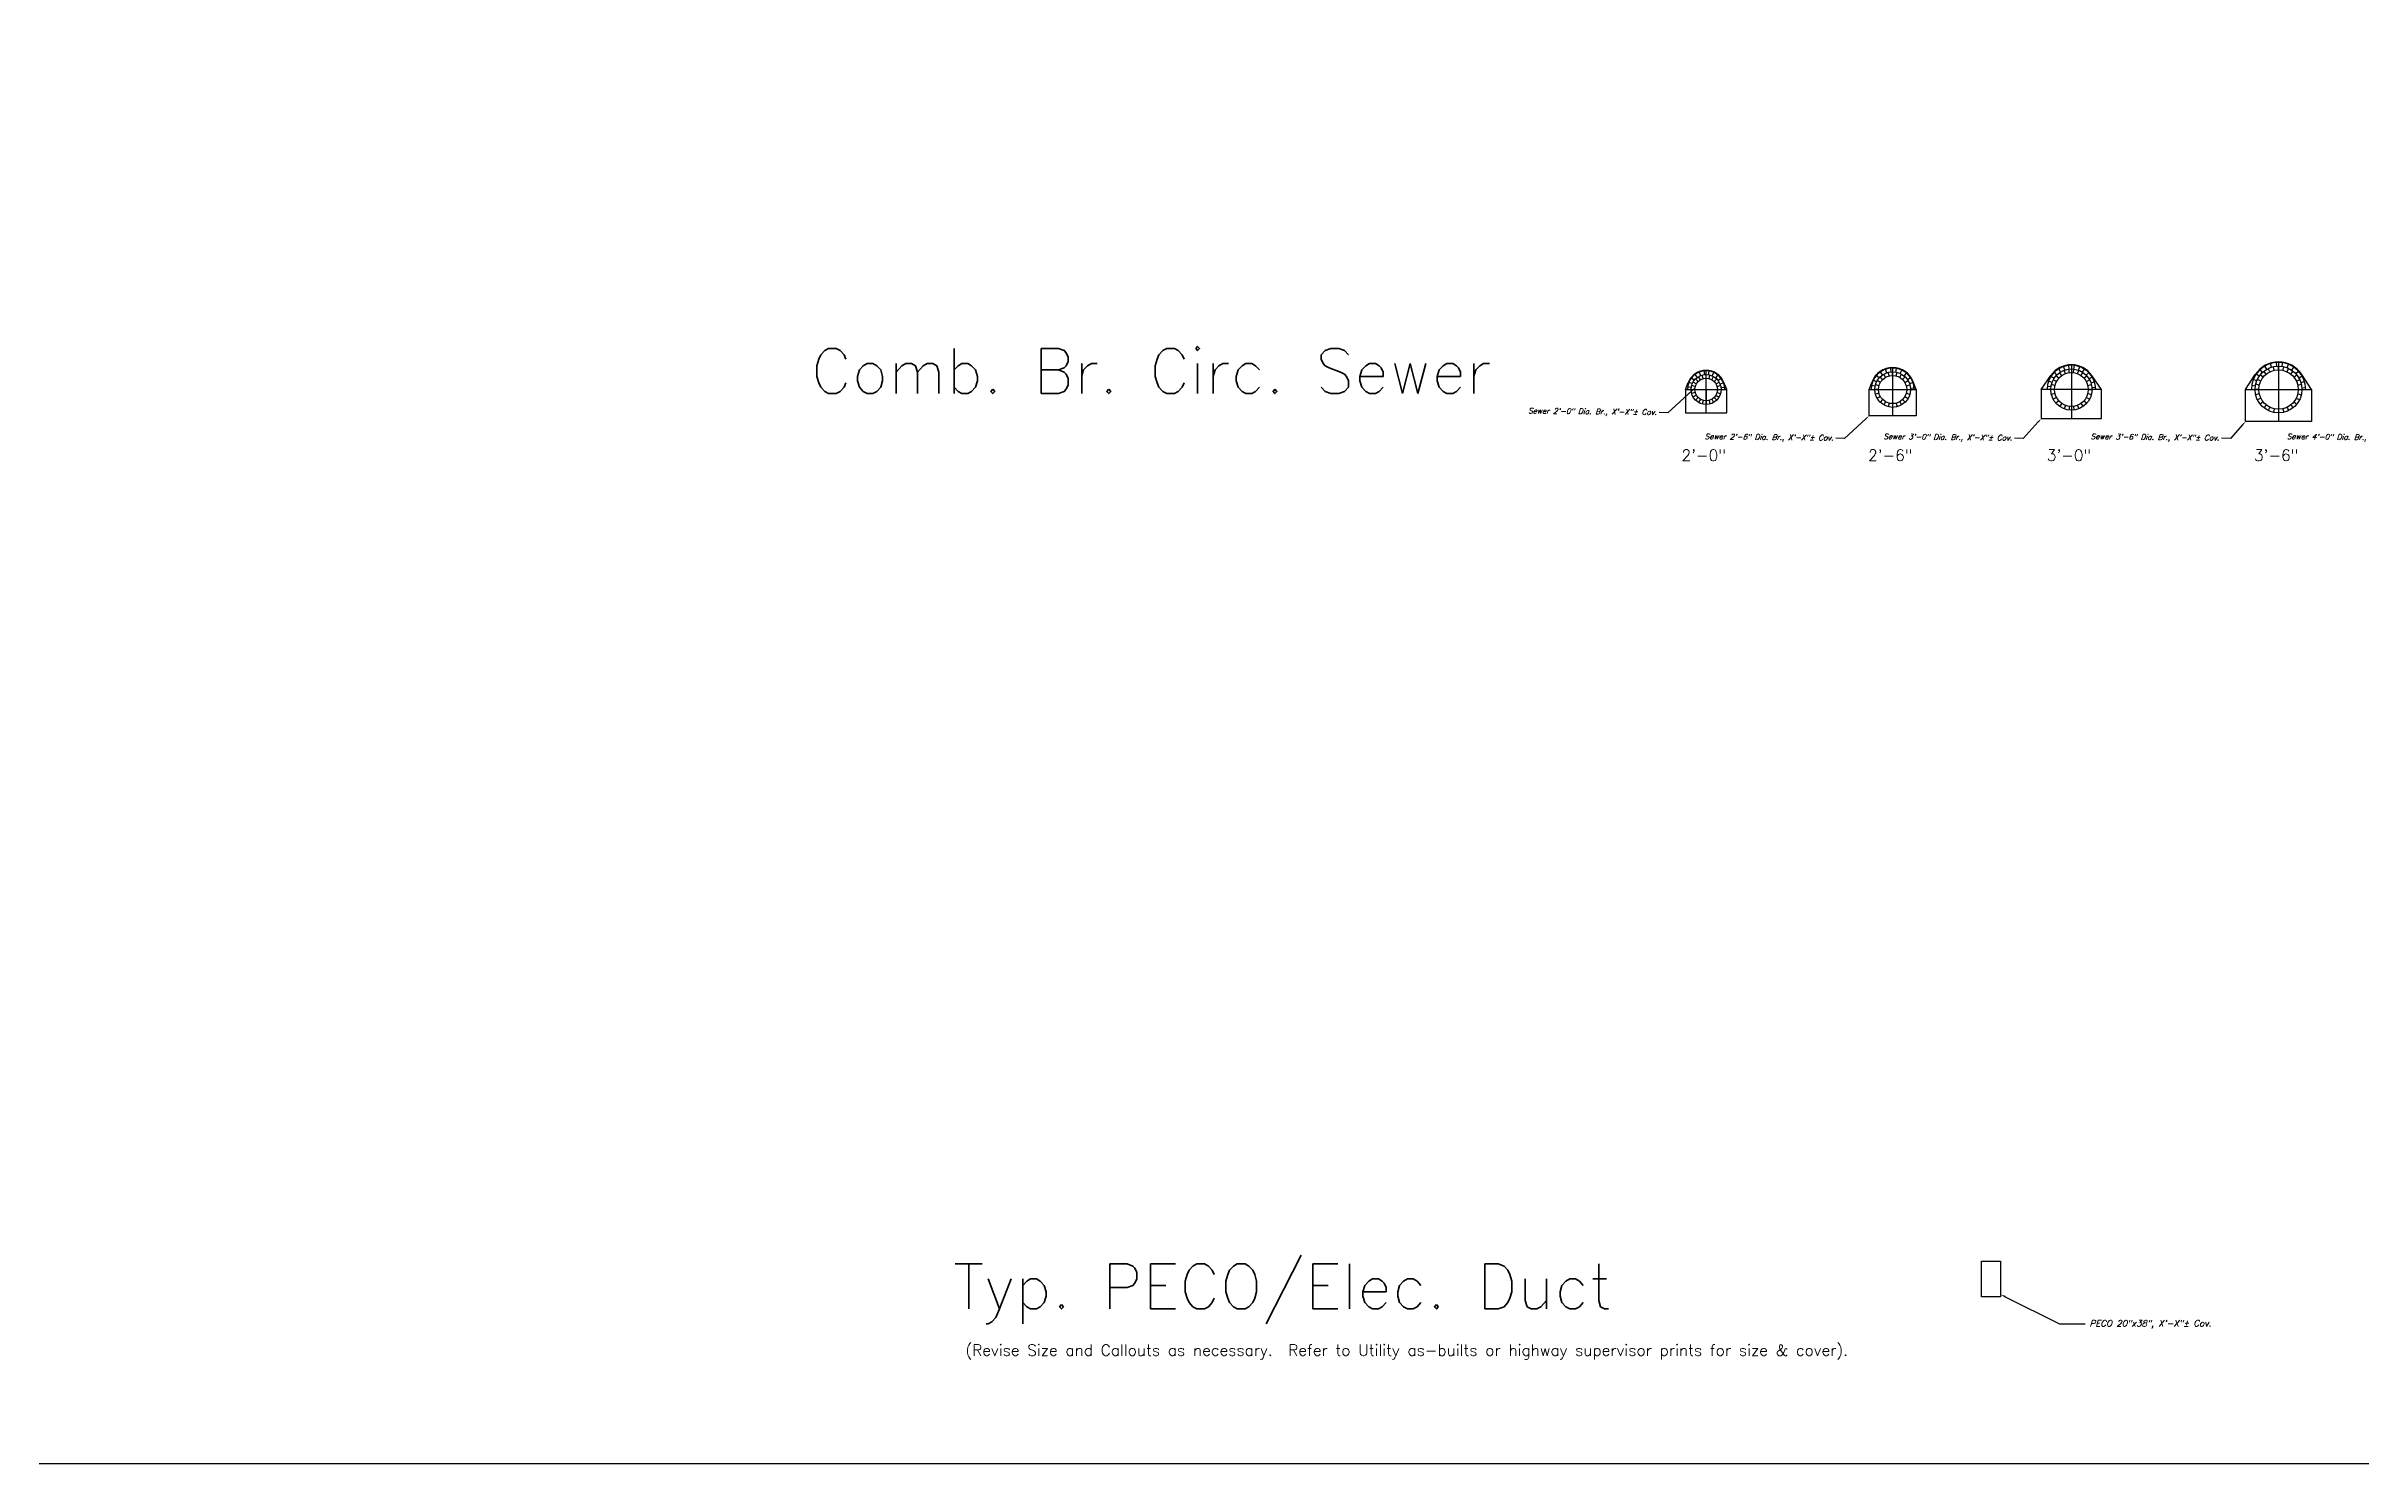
# Model space of a CAD drawing. Header units: feet. Extents: x 2209 to 2699904, y 6315 to 264949.
# Drawn here: x 2587.2 to 2792.6, y 6315.5 to 6441.2 of the extents above; entities that cross this region are included whole.
import ezdxf
from ezdxf import colors
from ezdxf.entities.mleader import LeaderData, LeaderLine
from ezdxf.math import Vec2, Vec3

# ---------------------------------------------------------------- set-up
doc = ezdxf.new("R2010")
doc.units = ezdxf.units.FT
doc.header["$MEASUREMENT"] = 0
doc.linetypes.add('S', pattern=[0.4, 0.35, -0.05])
doc.linetypes.add('WSPHANTOM2', pattern=[1.5, 0.625, -0.125, 0.125, -0.125, 0.125, -0.125, 0.125, -0.125])
doc.layers.add('C-ANNO', color=7, linetype='Continuous')
doc.layers.add('C-ANNO-MATC-PATT', color=7, linetype='Continuous')
for name, color, linetype, lineweight in [('V-UTIL-COMM-TEXT', 30, 'Continuous', 25), ('V-UTIL-ELEC', 1, 'WSPHANTOM2', 25), ('V-UTIL-ELEC-TEXT', 1, 'Continuous', 25), ('V-UTIL-SCMB', 94, 'S', 25), ('V-UTIL-SCMB-TEXT', 94, 'Continuous', 25)]:
    doc.layers.add(name, color=color, linetype=linetype, lineweight=lineweight)
doc.styles.add('SL100', font='romans.shx', dxfattribs={"oblique": 17, "height": 2})
doc.styles.add('SL60', font='simplex.shx', dxfattribs={"oblique": 15, "height": 1.2})
doc.styles.get("Standard").update_dxf_attribs({"font": 'simplex.shx'})

# ---------------------------------------------------------------- blocks, each defined once
blk = doc.blocks.new('*U72')
at = {"layer": 'V-UTIL-SCMB', "linetype": 'Continuous', "flags": 128}
blk.add_lwpolyline([(-0.165, 0), (0.165, 0)], dxfattribs=at)
blk = doc.blocks.new('*U73')
at = {"layer": 'V-UTIL-SCMB', "color": 0, "linetype": 'ByBlock', "lineweight": -2, "transparency": 16777216}
for p, rotation in [((2377.12, 6441.07), 119.9999999999999), ((2377.47, 6441.21), 105), ((2377.83, 6441.26), 89.99999999999993), ((2378.2, 6441.21), 74.99999999999993), ((2378.54, 6441.07), 59.99999999999993), ((2376.42, 6439.84), 180), ((2376.47, 6440.21), 164.9999999999999), ((2376.47, 6439.48), 194.9999999999999), ((2376.61, 6440.55), 149.9999999999999), ((2376.61, 6439.13), 209.9999999999998), ((2376.83, 6440.84), 134.9999999999999), ((2378.83, 6440.84), 44.99999999999995), ((2379.06, 6440.55), 29.99999999999993), ((2379.06, 6439.13), 329.9999999999996), ((2379.2, 6440.21), 14.99999999999992), ((2379.2, 6439.48), 344.9999999999996), ((2376.83, 6438.84), 224.9999999999998), ((2377.12, 6438.62), 239.9999999999998), ((2377.47, 6438.47), 254.9999999999997), ((2377.83, 6438.43), 269.9999999999997), ((2378.2, 6438.47), 284.9999999999997), ((2378.54, 6438.62), 299.9999999999997), ((2378.83, 6438.84), 314.9999999999997)]:
    blk.add_blockref('*U72', p, dxfattribs=dict(at, rotation=rotation))
blk.add_blockref('*U72', (2379.25, 6439.84), dxfattribs=at)
blk = doc.blocks.new('*U74')
at = {"layer": 'V-UTIL-SCMB', "flags": 128}
blk.add_lwpolyline([(-0.165, 0), (0.165, 0)], dxfattribs=at)
blk = doc.blocks.new('*U75')
at = {"layer": 'V-UTIL-SCMB', "color": 0, "linetype": 'ByBlock', "lineweight": -2, "transparency": 16777216}
for p, rotation in [((2392.74, 6441.21), 124.6153846153844), ((2393.1, 6441.4), 110.7692307692306), ((2393.49, 6441.49), 96.92307692307676), ((2393.89, 6441.49), 83.07692307692291), ((2394.28, 6441.4), 69.23076923076906), ((2394.63, 6441.21), 55.38461538461525), ((2392.02, 6439.84), 180), ((2392.07, 6440.24), 166.153846153846), ((2392.07, 6439.44), 193.8461538461536), ((2392.21, 6440.62), 152.3076923076921), ((2392.21, 6439.07), 207.6923076923075), ((2392.44, 6440.95), 138.4615384615383), ((2394.93, 6440.95), 41.53846153846145), ((2395.16, 6440.62), 27.69230769230766), ((2395.16, 6439.07), 332.3076923076919), ((2395.3, 6440.24), 13.84615384615385), ((2395.3, 6439.44), 346.1538461538456), ((2392.44, 6438.74), 221.5384615384613), ((2392.74, 6438.47), 235.3846153846152), ((2393.1, 6438.28), 249.230769230769), ((2393.49, 6438.19), 263.0769230769228), ((2393.89, 6438.19), 276.9230769230766), ((2394.28, 6438.28), 290.7692307692305), ((2394.63, 6438.47), 304.6153846153842), ((2394.93, 6438.74), 318.4615384615381)]:
    blk.add_blockref('*U74', p, dxfattribs=dict(at, rotation=rotation))
blk.add_blockref('*U74', (2395.35, 6439.84), dxfattribs=at)
blk = doc.blocks.new('*U76')
at = {"layer": 'V-UTIL-SCMB', "flags": 128}
blk.add_lwpolyline([(-0.165, 0), (0.165, 0)], dxfattribs=at)
blk = doc.blocks.new('*U77')
at = {"layer": 'V-UTIL-SCMB', "color": 0, "linetype": 'ByBlock', "lineweight": -2, "transparency": 16777216}
for p, rotation in [((2410.87, 6441.34), 128.5714285714284), ((2411.23, 6441.57), 115.7142857142856), ((2411.64, 6441.71), 102.8571428571427), ((2412.06, 6441.76), 89.99999999999984), ((2412.49, 6441.71), 77.14285714285701), ((2412.89, 6441.57), 64.28571428571415), ((2413.26, 6441.34), 51.42857142857133), ((2410.15, 6439.84), 180), ((2410.19, 6440.27), 167.1428571428569), ((2410.19, 6439.42), 192.8571428571425), ((2410.34, 6440.67), 154.285714285714), ((2410.56, 6441.04), 141.4285714285712), ((2413.56, 6441.04), 38.57142857142851), ((2413.79, 6440.67), 25.71428571428568), ((2413.93, 6440.27), 12.85714285714285), ((2413.93, 6439.42), 347.1428571428568), ((2410.34, 6439.01), 205.7142857142854), ((2410.56, 6438.65), 218.5714285714283), ((2410.87, 6438.34), 231.4285714285711), ((2411.23, 6438.12), 244.2857142857139), ((2411.64, 6437.97), 257.1428571428568), ((2412.06, 6437.93), 269.9999999999996), ((2412.49, 6437.97), 282.8571428571424), ((2412.89, 6438.12), 295.7142857142853), ((2413.26, 6438.34), 308.5714285714282), ((2413.56, 6438.65), 321.428571428571), ((2413.79, 6439.01), 334.2857142857139)]:
    blk.add_blockref('*U76', p, dxfattribs=dict(at, rotation=rotation))
blk.add_blockref('*U76', (2413.98, 6439.84), dxfattribs=at)

msp = doc.modelspace()

# ---------------------------------------------------------------- linework, layer by layer
at = {"layer": 'C-ANNO-MATC-PATT', "flags": 128}
msp.add_lwpolyline([(2209, 6818.5), (3009, 6818.5), (3009, 6315.481), (2209, 6315.481)], close=True, dxfattribs=at)
at = {"layer": 'V-UTIL-ELEC', "linetype": 'Continuous'}
msp.add_lwpolyline([(2758.89, 6333.459), (2760.557, 6333.459), (2760.557, 6330.292), (2758.89, 6330.292), (2758.89, 6333.459)], dxfattribs=at)
at = {"layer": 'V-UTIL-SCMB', "linetype": 'Continuous'}
msp.add_line((2782.312, 6410.783), (2788.146, 6410.783), dxfattribs=at)
at = {"layer": 'V-UTIL-SCMB', "linetype": 'Continuous', "flags": 128}
for points in [[(2734.263, 6412.432), (2734.301, 6412.104)], [(2734.45, 6408.703), (2734.45, 6412.484)], [(2750.472, 6412.272), (2750.362, 6412.583)], [(2750.876, 6412.358), (2750.85, 6412.687)], [(2750.999, 6412.693), (2750.999, 6408.453)], [(2751.288, 6412.336), (2751.348, 6412.661)], [(2751.68, 6412.209), (2751.822, 6412.506)], [(2765.9, 6412.344), (2765.728, 6412.626)], [(2766.271, 6412.517), (2766.166, 6412.83)], [(2766.672, 6412.604), (2766.639, 6412.932)], [(2766.854, 6412.943), (2766.854, 6408.203)], [(2767.082, 6412.599), (2767.123, 6412.926)], [(2767.48, 6412.503), (2767.593, 6412.813)], [(2767.847, 6412.32), (2768.026, 6412.597)], [(2783.815, 6412.308), (2783.59, 6412.55)], [(2784.19, 6412.585), (2784.025, 6412.87)], [(2784.616, 6412.771), (2784.519, 6413.086)], [(2785.074, 6412.857), (2785.05, 6413.186)], [(2785.229, 6413.234), (2785.229, 6407.953)], [(2785.54, 6412.839), (2785.589, 6413.166)], [(2785.989, 6412.719), (2786.11, 6413.026)], [(2786.401, 6412.501), (2786.587, 6412.774)], [(2732.62, 6410.783), (2732.868, 6411.409)], [(2732.62, 6410.783), (2732.62, 6408.703), (2736.28, 6408.703), (2736.28, 6410.783)], [(2732.62, 6410.783), (2736.28, 6410.783)], [(2732.809, 6411.029), (2733.135, 6410.98)], [(2732.928, 6411.446), (2733.231, 6411.314)], [(2733.152, 6411.817), (2733.41, 6411.611)], [(2733.485, 6411.042), (2733.166, 6411.127)], [(2733.485, 6410.524), (2733.166, 6410.439)], [(2733.584, 6411.283), (2733.299, 6411.448)], [(2733.464, 6412.118), (2733.66, 6411.852)], [(2733.743, 6411.49), (2733.51, 6411.723)], [(2733.95, 6411.649), (2733.785, 6411.935)], [(2733.843, 6412.328), (2733.964, 6412.021)], [(2734.192, 6411.749), (2734.106, 6412.067)], [(2734.45, 6410.783), (2734.45, 6412.113)], [(2734.45, 6410.783), (2734.45, 6409.453)], [(2734.697, 6412.424), (2734.648, 6412.098)], [(2734.709, 6411.749), (2734.795, 6412.067)], [(2734.95, 6411.649), (2735.115, 6411.935)], [(2735.113, 6412.305), (2734.981, 6412.002)], [(2735.158, 6411.49), (2735.391, 6411.723)], [(2735.485, 6412.081), (2735.279, 6411.823)], [(2735.316, 6411.283), (2735.602, 6411.448)], [(2735.416, 6411.042), (2735.735, 6411.127)], [(2735.416, 6410.524), (2735.735, 6410.439)], [(2735.785, 6411.769), (2735.52, 6411.573)], [(2735.995, 6411.39), (2735.688, 6411.27)], [(2736.1, 6410.97), (2735.772, 6410.933)], [(2736.28, 6410.783), (2736.033, 6411.409)], [(2748.916, 6410.783), (2749.171, 6411.465)], [(2748.916, 6410.783), (2753.082, 6410.783)], [(2753.082, 6410.783), (2753.082, 6408.453), (2748.916, 6408.453), (2748.916, 6410.783)], [(2749.446, 6411.071), (2749.121, 6411.132)], [(2749.573, 6411.464), (2749.276, 6411.606)], [(2749.798, 6411.809), (2749.547, 6412.024)], [(2750.105, 6412.085), (2749.918, 6412.357)], [(2752.026, 6411.984), (2752.24, 6412.235)], [(2752.302, 6411.677), (2752.574, 6411.864)], [(2752.489, 6411.31), (2752.8, 6411.42)], [(2752.574, 6410.906), (2752.903, 6410.932)], [(2753.082, 6410.783), (2752.828, 6411.465)], [(2764.184, 6410.783), (2765.039, 6412.028)], [(2764.184, 6410.783), (2764.184, 6408.203), (2769.524, 6408.203), (2769.524, 6410.783)], [(2769.524, 6410.783), (2766.854, 6410.783), (2764.184, 6410.783)], [(2765.039, 6411.01), (2764.711, 6411.051)], [(2765.135, 6411.408), (2764.825, 6411.521)], [(2765.317, 6411.775), (2765.04, 6411.954)], [(2765.576, 6412.093), (2765.346, 6412.329)], [(2768.164, 6412.061), (2768.4, 6412.291)], [(2768.416, 6411.737), (2768.697, 6411.909)], [(2768.589, 6411.366), (2768.902, 6411.471)], [(2769.524, 6410.783), (2768.67, 6412.028)], [(2768.675, 6410.965), (2769.004, 6410.998)], [(2782.312, 6410.783), (2783.168, 6412.111)], [(2788.146, 6410.783), (2788.146, 6407.953), (2782.312, 6407.953), (2782.312, 6410.783)], [(2783.172, 6411.094), (2782.846, 6411.143)], [(2783.293, 6411.543), (2782.986, 6411.664)], [(2783.511, 6411.955), (2783.238, 6412.141)], [(2786.754, 6412.197), (2786.996, 6412.421)], [(2787.031, 6411.822), (2787.316, 6411.987)], [(2787.217, 6411.395), (2787.532, 6411.492)], [(2788.146, 6410.783), (2787.29, 6412.111)], [(2787.303, 6410.937), (2787.632, 6410.962)], [(2733.584, 6410.283), (2733.299, 6410.118)], [(2733.743, 6410.076), (2733.51, 6409.842)], [(2733.95, 6409.917), (2733.785, 6409.631)], [(2734.192, 6409.817), (2734.106, 6409.498)], [(2734.709, 6409.817), (2734.795, 6409.498)], [(2734.95, 6409.917), (2735.115, 6409.631)], [(2735.158, 6410.076), (2735.391, 6409.842)], [(2735.316, 6410.283), (2735.602, 6410.118)]]:
    msp.add_lwpolyline(points, dxfattribs=at)
at = {"layer": 'V-UTIL-SCMB', "linetype": 'Continuous'}
for centre, radius in [((2766.854, 6410.783), 1.83), ((2785.229, 6410.783), 2.08), ((2785.229, 6410.783), 1.75), ((2734.45, 6410.783), 1.33), ((2734.45, 6410.783), 1), ((2750.999, 6410.783), 1.58), ((2750.999, 6410.783), 1.25), ((2766.854, 6410.783), 1.5)]:
    msp.add_circle(centre, radius, dxfattribs=at)
for centre, radius, start, end in [((2734.45, 6410.783), 1.66, 0, 180), ((2734.45, 6410.783), 1.702, 21.58221, 158.41779), ((2750.999, 6410.783), 1.91, 0, 180), ((2750.999, 6410.783), 1.952, 20.45189, 159.54811), ((2766.854, 6410.783), 2.16, 0, 180), ((2766.854, 6410.783), 2.202, 34.45136, 145.54864), ((2785.229, 6410.783), 2.41, 0, 180), ((2785.229, 6410.783), 2.452, 32.80038, 147.19962)]:
    msp.add_arc(centre, radius, start, end, dxfattribs=at)

# ---------------------------------------------------------------- block references
for name in ['*U75', '*U77', '*U73']:
    msp.add_blockref(name, (373.167, -29.059), dxfattribs=at)

# ---------------------------------------------------------------- texts
at = {"layer": 'C-ANNO'}
for s, height, p in [('Comb. Br. Circ. Sewer', 4, (2655.061, 6410.425)), ('2\'-0"', 1, (2732.271, 6404.449)), ('2\'-6"', 1, (2748.82, 6404.449)), ('3\'-0"', 1, (2764.675, 6404.449)), ('3\'-6"', 1, (2783.05, 6404.449)), ('Typ. PECO/Elec. Duct', 4, (2667.667, 6329.211)), ('(Revise Size and Callouts as necessary.  Refer to Utility as-builts or highway supervisor prints for size & cover).', 1, (2668.745, 6325.05))]:
    msp.add_text(s, height=height, dxfattribs=at).set_placement(p)

# ---------------------------------------------------------------- leaders
at = {"layer": 'V-UTIL-COMM-TEXT', "linetype": 'Continuous'}
ml = msp.add_multileader_mtext('Standard', dxfattribs=at)
ml.set_content('Verizon 9"x13", X\'-X"%%P Cov.', color=256, style='SL60')
ml.set_leader_properties(color=256, linetype='ByLayer', lineweight=-1)
ml.build(insert=Vec2(0, 0))
ml.multileader.update_dxf_attribs({"dogleg_length": 0.02, "arrow_head_size": 0.48, "scale": 4})
ctx = ml.context
ctx.base_point, ctx.scale, ctx.char_height, ctx.arrow_head_size, ctx.landing_gap_size, ctx.plane_origin, ctx.plane_x_axis, ctx.plane_y_axis = Vec3(2562.368, 6331.076), 4, 0.56, 0.48, 0.4, Vec3(2557.106, 6342.777), Vec3(0.9999993, 0.0011767), Vec3(-0.0011767, 0.9999993)
notes = []
notes.append((ctx, [(0, (1, 1, 0), (2561.441, 6331.075), (0.9999993, 0.0011767), 0.927, [(0, [(2560.184, 6331.572)], 0, [])])]))
ctx.mtext.insert, ctx.mtext.text_direction, ctx.mtext.rotation, ctx.mtext.width, ctx.mtext.flow_direction = Vec3(2562.768, 6331.41), Vec3(0.9999993, 0.0011767), 0.0011767, 14.23133, 5
at = {"layer": 'V-UTIL-ELEC-TEXT', "linetype": 'Continuous'}
ml = msp.add_multileader_mtext('Standard', dxfattribs=at)
ml.set_content('PECO 20"x38", X\'-X"%%P Cov.', color=256, style='SL60')
ml.set_leader_properties(color=256, linetype='ByLayer', lineweight=-1)
ml.build(insert=Vec2(0, 0))
ml.multileader.update_dxf_attribs({"dogleg_length": 0.02, "arrow_head_size": 0.48, "scale": 4})
ctx = ml.context
ctx.base_point, ctx.scale, ctx.char_height, ctx.arrow_head_size, ctx.landing_gap_size, ctx.plane_origin, ctx.plane_x_axis, ctx.plane_y_axis = Vec3(2768.069, 6327.879, 54042.814), 4, 0.56, 0.48, 0.4, Vec3(2753.821, 6339.406, 54042.814), Vec3(0.9999993, 0.0011767), Vec3(-0.0011767, 0.9999993)
notes.append((ctx, [(0, (1, 1, 0), (2765.788, 6327.876, 54042.814), (0.9999993, 0.0011767), 2.281, [(0, [(2760.557, 6330.512, 54042.814)], 0, [])])]))
ctx.mtext.insert, ctx.mtext.text_direction, ctx.mtext.rotation, ctx.mtext.width, ctx.mtext.flow_direction = Vec3(2768.468, 6328.213, 54042.814), Vec3(0.9999993, 0.0011767), 0.0011767, 12.61841, 5
at = {"layer": 'V-UTIL-SCMB-TEXT'}
ml = msp.add_multileader_mtext('Standard', dxfattribs=at)
ml.set_content('Sewer 2\'-0" Dia. Br., X\'-X"%%P Cov.', color=256, style='SL100')
ml.set_leader_properties(color=256, linetype='ByLayer', lineweight=-1)
ml.build(insert=Vec2(0, 0))
ml.multileader.update_dxf_attribs({"dogleg_length": 0.05, "arrow_head_size": 0.4, "scale": 4})
ctx = ml.context
ctx.base_point, ctx.scale, ctx.char_height, ctx.arrow_head_size, ctx.landing_gap_size, ctx.plane_origin, ctx.plane_x_axis, ctx.plane_y_axis = Vec3(2716.797, 6408.878, 17.467), 4, 0.48, 0.4, 0.2, Vec3(2696.249, 6404.483, 17.467), Vec3(0.9999429, -0.0106844), Vec3(0.0106844, 0.9999429)
ctx.text_align_type = 2
notes.append((ctx, [(1, (1, 1, 0), (2731.064, 6408.725, 17.467), (-0.9999429, 0.0106844), 0.785, [(0, [(2733.502, 6410.981, 17.467)], 0, [])])]))
ctx.mtext.insert, ctx.mtext.text_direction, ctx.mtext.rotation, ctx.mtext.width, ctx.mtext.alignment, ctx.mtext.line_spacing_factor, ctx.mtext.flow_direction = Vec3(2730.083, 6409.022, 17.467), Vec3(0.9999429, -0.0106844), 6.2725007, 32.80114, 3, 0.8, 5
ml = msp.add_multileader_mtext('Standard', dxfattribs=at)
ml.set_content('Sewer 2\'-6" Dia. Br., X\'-X"%%P Cov.', color=256, style='SL100')
ml.set_leader_properties(color=256, linetype='ByLayer', lineweight=-1)
ml.build(insert=Vec2(0, 0))
ml.multileader.update_dxf_attribs({"dogleg_length": 0.05, "arrow_head_size": 0.4, "scale": 4})
ctx = ml.context
ctx.base_point, ctx.scale, ctx.char_height, ctx.arrow_head_size, ctx.landing_gap_size, ctx.plane_origin, ctx.plane_x_axis, ctx.plane_y_axis = Vec3(2732.464, 6406.599, 17.467), 4, 0.48, 0.4, 0.2, Vec3(2711.916, 6402.204, 17.467), Vec3(0.9999429, -0.0106844), Vec3(0.0106844, 0.9999429)
ctx.text_align_type = 2
notes.append((ctx, [(1, (1, 1, 0), (2746.731, 6406.447, 17.467), (-0.9999429, 0.0106844), 0.785, [(0, [(2748.916, 6408.453, 17.467)], 0, [])])]))
ctx.mtext.insert, ctx.mtext.text_direction, ctx.mtext.rotation, ctx.mtext.width, ctx.mtext.alignment, ctx.mtext.line_spacing_factor, ctx.mtext.flow_direction = Vec3(2745.75, 6406.743, 17.467), Vec3(0.9999429, -0.0106844), 6.2725007, 33.97582, 3, 0.8, 5
ml = msp.add_multileader_mtext('Standard', dxfattribs=at)
ml.set_content('Sewer 4\'-6" Dia. Br., X\'-X"%%P Cov.', color=256, style='SL100')
ml.set_leader_properties(color=256, linetype='ByLayer', lineweight=-1)
ml.build(insert=Vec2(0, 0))
ml.multileader.update_dxf_attribs({"dogleg_length": 0.05, "arrow_head_size": 0.4, "scale": 4})
ctx = ml.context
ctx.base_point, ctx.scale, ctx.char_height, ctx.arrow_head_size, ctx.landing_gap_size, ctx.plane_origin, ctx.plane_x_axis, ctx.plane_y_axis = Vec3(2802.25, 6406.599, 17.467), 4, 0.48, 0.4, 0.2, Vec3(2781.702, 6402.204, 17.467), Vec3(0.9999429, -0.0106844), Vec3(0.0106844, 0.9999429)
ctx.text_align_type = 2
notes.append((ctx, [(1, (1, 1, 0), (2816.518, 6406.447, 17.467), (-0.9999429, 0.0106844), 0.785, [(0, [(2817.369, 6407.453, 17.467)], 0, [])])]))
ctx.mtext.insert, ctx.mtext.text_direction, ctx.mtext.rotation, ctx.mtext.width, ctx.mtext.alignment, ctx.mtext.line_spacing_factor, ctx.mtext.flow_direction = Vec3(2815.536, 6406.743, 17.467), Vec3(0.9999429, -0.0106844), 6.2725007, 36.96769, 3, 0.8, 5
ml = msp.add_multileader_mtext('Standard', dxfattribs=at)
ml.set_content('Sewer 3\'-0" Dia. Br., X\'-X"%%P Cov.', color=256, style='SL100')
ml.set_leader_properties(color=256, linetype='ByLayer', lineweight=-1)
ml.build(insert=Vec2(0, 0))
ml.multileader.update_dxf_attribs({"dogleg_length": 0.05, "arrow_head_size": 0.4, "scale": 4})
ctx = ml.context
ctx.base_point, ctx.scale, ctx.char_height, ctx.arrow_head_size, ctx.landing_gap_size, ctx.plane_origin, ctx.plane_x_axis, ctx.plane_y_axis = Vec3(2748.319, 6406.599, 17.467), 4, 0.48, 0.4, 0.2, Vec3(2727.771, 6402.204, 17.467), Vec3(0.9999429, -0.0106844), Vec3(0.0106844, 0.9999429)
ctx.text_align_type = 2
notes.append((ctx, [(1, (1, 1, 0), (2762.587, 6406.447, 17.467), (-0.9999429, 0.0106844), 0.785, [(0, [(2764.184, 6408.203, 17.467)], 0, [])])]))
ctx.mtext.insert, ctx.mtext.text_direction, ctx.mtext.rotation, ctx.mtext.width, ctx.mtext.alignment, ctx.mtext.line_spacing_factor, ctx.mtext.flow_direction = Vec3(2761.605, 6406.743, 17.467), Vec3(0.9999429, -0.0106844), 6.2725007, 35.87116, 3, 0.8, 5
ml = msp.add_multileader_mtext('Standard', dxfattribs=at)
ml.set_content('Sewer 3\'-6" Dia. Br., X\'-X"%%P Cov.', color=256, style='SL100')
ml.set_leader_properties(color=256, linetype='ByLayer', lineweight=-1)
ml.build(insert=Vec2(0, 0))
ml.multileader.update_dxf_attribs({"dogleg_length": 0.05, "arrow_head_size": 0.4, "scale": 4})
ctx = ml.context
ctx.base_point, ctx.scale, ctx.char_height, ctx.arrow_head_size, ctx.landing_gap_size, ctx.plane_origin, ctx.plane_x_axis, ctx.plane_y_axis = Vec3(2766.694, 6406.599, 17.467), 4, 0.48, 0.4, 0.2, Vec3(2746.146, 6402.204, 17.467), Vec3(0.9999429, -0.0106844), Vec3(0.0106844, 0.9999429)
ctx.text_align_type = 2
notes.append((ctx, [(1, (1, 1, 0), (2780.961, 6406.447, 17.467), (-0.9999429, 0.0106844), 0.785, [(0, [(2782.312, 6407.953, 17.467)], 0, [])])]))
ctx.mtext.insert, ctx.mtext.text_direction, ctx.mtext.rotation, ctx.mtext.width, ctx.mtext.alignment, ctx.mtext.line_spacing_factor, ctx.mtext.flow_direction = Vec3(2779.979, 6406.743, 17.467), Vec3(0.9999429, -0.0106844), 6.2725007, 33.56159, 3, 0.8, 5
ml = msp.add_multileader_mtext('Standard', dxfattribs=at)
ml.set_content('Sewer 4\'-0" Dia. Br., X\'-X"%%P Cov.', color=256, style='SL100')
ml.set_leader_properties(color=256, linetype='ByLayer', lineweight=-1)
ml.build(insert=Vec2(0, 0))
ml.multileader.update_dxf_attribs({"dogleg_length": 0.05, "arrow_head_size": 0.4, "scale": 4})
ctx = ml.context
ctx.base_point, ctx.scale, ctx.char_height, ctx.arrow_head_size, ctx.landing_gap_size, ctx.plane_origin, ctx.plane_x_axis, ctx.plane_y_axis = Vec3(2784.101, 6406.599, 17.467), 4, 0.48, 0.4, 0.2, Vec3(2763.553, 6402.204, 17.467), Vec3(0.9999429, -0.0106844), Vec3(0.0106844, 0.9999429)
ctx.text_align_type = 2
notes.append((ctx, [(1, (1, 1, 0), (2798.368, 6406.447, 17.467), (-0.9999429, 0.0106844), 0.785, [(0, [(2799.469, 6407.703, 17.467)], 0, [])])]))
ctx.mtext.insert, ctx.mtext.text_direction, ctx.mtext.rotation, ctx.mtext.width, ctx.mtext.alignment, ctx.mtext.line_spacing_factor, ctx.mtext.flow_direction = Vec3(2797.386, 6406.743, 17.467), Vec3(0.9999429, -0.0106844), 6.2725007, 34.31337, 3, 0.8, 5
for ctx, leaders in notes:
    for number, flags, end, landing, length, lines in leaders:
        leader = LeaderData()
        leader.index, (leader.has_last_leader_line, leader.has_dogleg_vector, leader.attachment_direction) = number, flags
        leader.last_leader_point, leader.dogleg_vector, leader.dogleg_length = Vec3(end), Vec3(landing), length
        for number, points, colour, breaks in lines:
            line = LeaderLine()
            line.index, line.vertices, line.color, line.breaks = number, Vec3.list(points), colors.encode_raw_color(colour), breaks
            leader.lines.append(line)
        ctx.leaders.append(leader)

doc.saveas('drawing.dxf')
